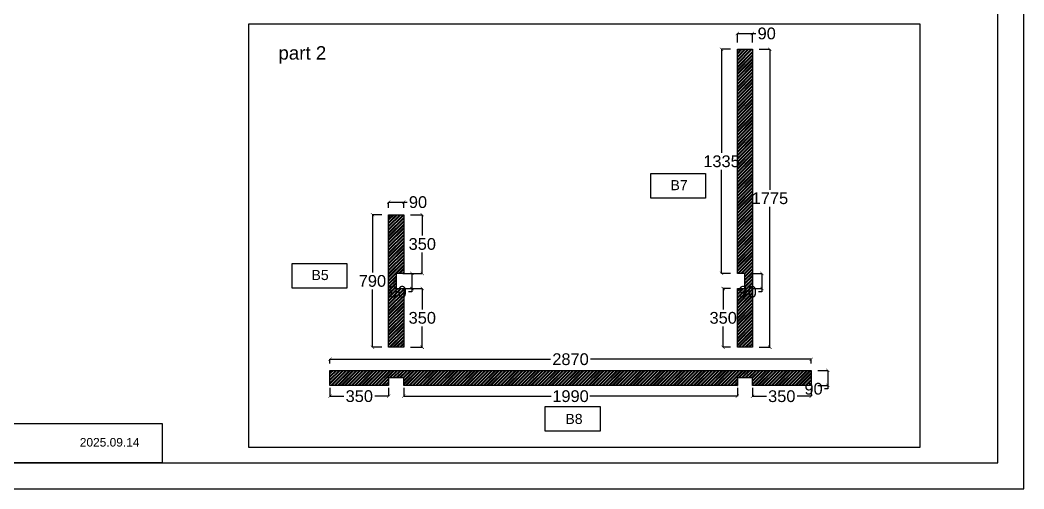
# Model space of a CAD drawing. Header units: millimetres. Extents: x 13722 to 114356, y -17117 to 61088.
# Drawn here: x 96015 to 102002, y 3619 to 6412 of the extents above; entities that cross this region are included whole.
import ezdxf

# ---------------------------------------------------------------- set-up
doc = ezdxf.new("R2010")
doc.units = ezdxf.units.MM
for name, color, linetype in [('00_dim', 6, 'Continuous'), ('00_nametag', 250, 'Continuous'), ('02', 250, 'Continuous'), ('03', 8, 'Continuous'), ('0_CUT', 250, 'Continuous')]:
    doc.layers.add(name, color=color, linetype=linetype)
doc.styles.get("Standard").update_dxf_attribs({"font": 'Arial.ttf'})
doc.dimstyles.new('큰도면Standard', dxfattribs={"dimtxt": 70, "dimasz": 20, "dimexe": 0.18, "dimexo": 40, "dimgap": 15, "dimtad": 0, "dimtih": 1, "dimtoh": 1, "dimdec": 0, "dimzin": 0, "dimdsep": 46, "dimtxsty": 'Standard', "dimblk": 'ARCHTICK', "dimcen": 0.09, "dimadec": 0, "dimazin": 0, "dimtfac": 1, "dimtdec": 0, "dimtofl": 0, "dimtmove": 0, "dimatfit": 3, "dimfxl": 1, "dimtolj": 1, "dimtzin": 0, "dimarcsym": 0})

# ---------------------------------------------------------------- blocks, each defined once
blk = doc.blocks.new('_ArchTick')
at = {"color": 0, "linetype": 'ByBlock', "const_width": 0.15}
blk.add_lwpolyline([(-0.5, -0.5), (0.5, 0.5)], dxfattribs=at)
blk = doc.blocks.new('*D234')
at = {"layer": '00_dim', "color": 0, "lineweight": -2, "transparency": 16777216}
for p, q in [((100422.9, 6237.5), (100487.4, 6237.5)), ((100487.3, 6237.5), (100487.3, 5400.8)), ((100487.3, 4462.5), (100487.3, 5299.3)), ((100422.9, 4462.5), (100487.4, 4462.5))]:
    blk.add_line(p, q, dxfattribs=at)
at = {"layer": 'Defpoints', "color": 0, "transparency": 16777216}
for p in [(100382.9, 6237.5), (100382.9, 4462.5), (100487.3, 4462.5)]:
    blk.add_point(p, dxfattribs=at)
at = {"layer": '00_dim', "color": 0, "lineweight": -2, "transparency": 16777216, "xscale": 20, "yscale": 20, "zscale": 20}
for p, rotation in [((100487.3, 6237.5), 90), ((100487.3, 4462.5), 270)]:
    blk.add_blockref('_ArchTick', p, dxfattribs=dict(at, rotation=rotation))
at = {"layer": '00_dim', "color": 0, "transparency": 16777216, "insert": (100487.3, 5350), "char_height": 70, "attachment_point": 5}
blk.add_mtext('\\A1;1775', dxfattribs=at)
blk = doc.blocks.new('*D235')
at = {"layer": '00_dim', "color": 0, "lineweight": -2, "transparency": 16777216}
for p, q in [((100252.9, 6237.5), (100198.3, 6237.5)), ((100198.5, 6237.5), (100198.5, 5620.8)), ((100198.5, 4902.5), (100198.5, 5519.3)), ((100252.9, 4902.5), (100198.3, 4902.5))]:
    blk.add_line(p, q, dxfattribs=at)
at = {"layer": 'Defpoints', "color": 0, "transparency": 16777216}
for p in [(100292.9, 6237.5), (100198.5, 4902.5), (100292.9, 4902.5)]:
    blk.add_point(p, dxfattribs=at)
at = {"layer": '00_dim', "color": 0, "lineweight": -2, "transparency": 16777216, "xscale": 20, "yscale": 20, "zscale": 20}
for p, rotation in [((100198.5, 6237.5), 90), ((100198.5, 4902.5), 270)]:
    blk.add_blockref('_ArchTick', p, dxfattribs=dict(at, rotation=rotation))
at = {"layer": '00_dim', "color": 0, "transparency": 16777216, "insert": (100198.5, 5570), "char_height": 70, "attachment_point": 5}
blk.add_mtext('\\A1;1335', dxfattribs=at)
blk = doc.blocks.new('*D236')
at = {"layer": '00_dim', "color": 0, "lineweight": -2, "transparency": 16777216}
for p, q in [((100252.9, 4812.5), (100208.3, 4812.5)), ((100208.5, 4812.5), (100208.5, 4688.3)), ((100208.5, 4462.5), (100208.5, 4586.8)), ((100252.9, 4462.5), (100208.3, 4462.5))]:
    blk.add_line(p, q, dxfattribs=at)
at = {"layer": 'Defpoints', "color": 0, "transparency": 16777216}
for p in [(100292.9, 4812.5), (100208.5, 4462.5), (100292.9, 4462.5)]:
    blk.add_point(p, dxfattribs=at)
at = {"layer": '00_dim', "color": 0, "lineweight": -2, "transparency": 16777216, "xscale": 20, "yscale": 20, "zscale": 20}
for p, rotation in [((100208.5, 4812.5), 90), ((100208.5, 4462.5), 270)]:
    blk.add_blockref('_ArchTick', p, dxfattribs=dict(at, rotation=rotation))
at = {"layer": '00_dim', "color": 0, "transparency": 16777216, "insert": (100208.5, 4637.5), "char_height": 70, "attachment_point": 5}
blk.add_mtext('\\A1;350', dxfattribs=at)
blk = doc.blocks.new('*D237')
at = {"layer": '00_dim', "color": 0, "lineweight": -2, "transparency": 16777216}
for p, q in [((100377.9, 4902.5), (100439.6, 4902.5)), ((100439.4, 4902.5), (100439.4, 4812.5)), ((100377.9, 4812.5), (100439.6, 4812.5)), ((100439.4, 4792.5), (100419.4, 4792.5)), ((100439.4, 4812.5), (100439.4, 4792.5))]:
    blk.add_line(p, q, dxfattribs=at)
at = {"layer": 'Defpoints', "color": 0, "transparency": 16777216}
for p in [(100337.9, 4902.5), (100337.9, 4812.5), (100439.4, 4812.5)]:
    blk.add_point(p, dxfattribs=at)
at = {"layer": '00_dim', "color": 0, "lineweight": -2, "transparency": 16777216, "xscale": 20, "yscale": 20, "zscale": 20}
for p, rotation in [((100439.4, 4902.5), 90), ((100439.4, 4812.5), 270)]:
    blk.add_blockref('_ArchTick', p, dxfattribs=dict(at, rotation=rotation))
at = {"layer": '00_dim', "color": 0, "transparency": 16777216, "insert": (100354.4, 4792.5), "char_height": 70, "attachment_point": 5}
blk.add_mtext('\\A1;90', dxfattribs=at)
blk = doc.blocks.new('*D238')
at = {"layer": '00_dim', "color": 0, "lineweight": -2, "transparency": 16777216}
for p, q in [((100292.9, 6277.5), (100292.9, 6331.7)), ((100292.9, 6331.5), (100382.9, 6331.5)), ((100382.9, 6277.5), (100382.9, 6331.7)), ((100382.9, 6331.5), (100402.9, 6331.5))]:
    blk.add_line(p, q, dxfattribs=at)
at = {"layer": 'Defpoints', "color": 0, "transparency": 16777216}
for p in [(100382.9, 6331.5), (100292.9, 6237.5), (100382.9, 6237.5)]:
    blk.add_point(p, dxfattribs=at)
at = {"layer": '00_dim', "color": 0, "lineweight": -2, "transparency": 16777216, "xscale": 20, "yscale": 20, "zscale": 20, "rotation": 180}
blk.add_blockref('_ArchTick', (100292.9, 6331.5), dxfattribs=at)
at = {"layer": '00_dim', "color": 0, "lineweight": -2, "transparency": 16777216, "xscale": 20, "yscale": 20, "zscale": 20}
blk.add_blockref('_ArchTick', (100382.9, 6331.5), dxfattribs=at)
at = {"layer": '00_dim', "color": 0, "transparency": 16777216, "insert": (100468, 6331.5), "char_height": 70, "attachment_point": 5}
blk.add_mtext('\\A1;90', dxfattribs=at)
blk = doc.blocks.new('*D239')
at = {"layer": '00_dim', "color": 0, "lineweight": -2, "transparency": 16777216}
for p, q in [((100772.9, 4325.2), (100832.6, 4325.2)), ((100832.5, 4325.2), (100832.5, 4235.2)), ((100772.9, 4235.2), (100832.6, 4235.2)), ((100832.5, 4215.2), (100812.5, 4215.2)), ((100832.5, 4235.2), (100832.5, 4215.2))]:
    blk.add_line(p, q, dxfattribs=at)
at = {"layer": 'Defpoints', "color": 0, "transparency": 16777216}
for p in [(100732.9, 4325.2), (100732.9, 4235.2), (100832.5, 4235.2)]:
    blk.add_point(p, dxfattribs=at)
at = {"layer": '00_dim', "color": 0, "lineweight": -2, "transparency": 16777216, "xscale": 20, "yscale": 20, "zscale": 20}
for p, rotation in [((100832.5, 4325.2), 90), ((100832.5, 4235.2), 270)]:
    blk.add_blockref('_ArchTick', p, dxfattribs=dict(at, rotation=rotation))
at = {"layer": '00_dim', "color": 0, "transparency": 16777216, "insert": (100747.4, 4215.2), "char_height": 70, "attachment_point": 5}
blk.add_mtext('\\A1;90', dxfattribs=at)
blk = doc.blocks.new('*D240')
at = {"layer": '00_dim', "color": 0, "lineweight": -2, "transparency": 16777216}
for p, q in [((97862.9, 4365.2), (97862.9, 4391.4)), ((97862.9, 4391.2), (99177.9, 4391.2)), ((100732.9, 4391.2), (99417.9, 4391.2)), ((100732.9, 4365.2), (100732.9, 4391.4))]:
    blk.add_line(p, q, dxfattribs=at)
at = {"layer": 'Defpoints', "color": 0, "transparency": 16777216}
for p in [(100732.9, 4391.2), (97862.9, 4325.2), (100732.9, 4325.2)]:
    blk.add_point(p, dxfattribs=at)
at = {"layer": '00_dim', "color": 0, "lineweight": -2, "transparency": 16777216, "xscale": 20, "yscale": 20, "zscale": 20, "rotation": 180}
blk.add_blockref('_ArchTick', (97862.9, 4391.2), dxfattribs=at)
at = {"layer": '00_dim', "color": 0, "lineweight": -2, "transparency": 16777216, "xscale": 20, "yscale": 20, "zscale": 20}
blk.add_blockref('_ArchTick', (100732.9, 4391.2), dxfattribs=at)
at = {"layer": '00_dim', "color": 0, "transparency": 16777216, "insert": (99297.9, 4391.2), "char_height": 70, "attachment_point": 5}
blk.add_mtext('\\A1;2870', dxfattribs=at)
blk = doc.blocks.new('*D241')
at = {"layer": '00_dim', "color": 0, "lineweight": -2, "transparency": 16777216}
for p, q in [((97862.9, 4220.2), (97862.9, 4170.9)), ((98212.9, 4220.2), (98212.9, 4170.9)), ((97862.9, 4171.1), (97945.8, 4171.1)), ((98212.9, 4171.1), (98130.1, 4171.1))]:
    blk.add_line(p, q, dxfattribs=at)
at = {"layer": 'Defpoints', "color": 0, "transparency": 16777216}
for p in [(97862.9, 4260.2), (98212.9, 4260.2), (98212.9, 4171.1)]:
    blk.add_point(p, dxfattribs=at)
at = {"layer": '00_dim', "color": 0, "lineweight": -2, "transparency": 16777216, "xscale": 20, "yscale": 20, "zscale": 20, "rotation": 180}
blk.add_blockref('_ArchTick', (97862.9, 4171.1), dxfattribs=at)
at = {"layer": '00_dim', "color": 0, "lineweight": -2, "transparency": 16777216, "xscale": 20, "yscale": 20, "zscale": 20}
blk.add_blockref('_ArchTick', (98212.9, 4171.1), dxfattribs=at)
at = {"layer": '00_dim', "color": 0, "transparency": 16777216, "insert": (98037.9, 4171.1), "char_height": 70, "attachment_point": 5}
blk.add_mtext('\\A1;350', dxfattribs=at)
blk = doc.blocks.new('*D242')
at = {"layer": '00_dim', "color": 0, "lineweight": -2, "transparency": 16777216}
for p, q in [((98302.9, 4220.2), (98302.9, 4170.8)), ((100292.9, 4220.2), (100292.9, 4170.8)), ((98302.9, 4170.9), (99181.8, 4170.9)), ((100292.9, 4170.9), (99414, 4170.9))]:
    blk.add_line(p, q, dxfattribs=at)
at = {"layer": 'Defpoints', "color": 0, "transparency": 16777216}
for p in [(98302.9, 4260.2), (100292.9, 4260.2), (100292.9, 4170.9)]:
    blk.add_point(p, dxfattribs=at)
at = {"layer": '00_dim', "color": 0, "lineweight": -2, "transparency": 16777216, "xscale": 20, "yscale": 20, "zscale": 20, "rotation": 180}
blk.add_blockref('_ArchTick', (98302.9, 4170.9), dxfattribs=at)
at = {"layer": '00_dim', "color": 0, "lineweight": -2, "transparency": 16777216, "xscale": 20, "yscale": 20, "zscale": 20}
blk.add_blockref('_ArchTick', (100292.9, 4170.9), dxfattribs=at)
at = {"layer": '00_dim', "color": 0, "transparency": 16777216, "insert": (99297.9, 4170.9), "char_height": 70, "attachment_point": 5}
blk.add_mtext('\\A1;1990', dxfattribs=at)
blk = doc.blocks.new('*D243')
at = {"layer": '00_dim', "color": 0, "lineweight": -2, "transparency": 16777216}
for p, q in [((100382.9, 4220.2), (100382.9, 4170.6)), ((100732.9, 4220.2), (100732.9, 4170.6)), ((100382.9, 4170.8), (100465.8, 4170.8)), ((100732.9, 4170.8), (100650.1, 4170.8))]:
    blk.add_line(p, q, dxfattribs=at)
at = {"layer": 'Defpoints', "color": 0, "transparency": 16777216}
for p in [(100382.9, 4260.2), (100732.9, 4260.2), (100732.9, 4170.8)]:
    blk.add_point(p, dxfattribs=at)
at = {"layer": '00_dim', "color": 0, "lineweight": -2, "transparency": 16777216, "xscale": 20, "yscale": 20, "zscale": 20, "rotation": 180}
blk.add_blockref('_ArchTick', (100382.9, 4170.8), dxfattribs=at)
at = {"layer": '00_dim', "color": 0, "lineweight": -2, "transparency": 16777216, "xscale": 20, "yscale": 20, "zscale": 20}
blk.add_blockref('_ArchTick', (100732.9, 4170.8), dxfattribs=at)
at = {"layer": '00_dim', "color": 0, "transparency": 16777216, "insert": (100557.9, 4170.8), "char_height": 70, "attachment_point": 5}
blk.add_mtext('\\A1;350', dxfattribs=at)
blk = doc.blocks.new('*D244')
at = {"layer": '00_dim', "color": 0, "lineweight": -2, "transparency": 16777216}
for p, q in [((98172.9, 5252.5), (98116, 5252.5)), ((98116.2, 5252.5), (98116.2, 4908.3)), ((98116.2, 4462.5), (98116.2, 4806.8)), ((98172.9, 4462.5), (98116, 4462.5))]:
    blk.add_line(p, q, dxfattribs=at)
at = {"layer": 'Defpoints', "color": 0, "transparency": 16777216}
for p in [(98212.9, 5252.5), (98116.2, 4462.5), (98212.9, 4462.5)]:
    blk.add_point(p, dxfattribs=at)
at = {"layer": '00_dim', "color": 0, "lineweight": -2, "transparency": 16777216, "xscale": 20, "yscale": 20, "zscale": 20}
for p, rotation in [((98116.2, 5252.5), 90), ((98116.2, 4462.5), 270)]:
    blk.add_blockref('_ArchTick', p, dxfattribs=dict(at, rotation=rotation))
at = {"layer": '00_dim', "color": 0, "transparency": 16777216, "insert": (98116.2, 4857.5), "char_height": 70, "attachment_point": 5}
blk.add_mtext('\\A1;790', dxfattribs=at)
blk = doc.blocks.new('*D245')
at = {"layer": '00_dim', "color": 0, "lineweight": -2, "transparency": 16777216}
for p, q in [((98342.9, 5252.5), (98413.8, 5252.5)), ((98413.6, 5252.5), (98413.6, 5128.3)), ((98413.6, 4902.5), (98413.6, 5026.8)), ((98342.9, 4902.5), (98413.8, 4902.5))]:
    blk.add_line(p, q, dxfattribs=at)
at = {"layer": 'Defpoints', "color": 0, "transparency": 16777216}
for p in [(98302.9, 5252.5), (98302.9, 4902.5), (98413.6, 4902.5)]:
    blk.add_point(p, dxfattribs=at)
at = {"layer": '00_dim', "color": 0, "lineweight": -2, "transparency": 16777216, "xscale": 20, "yscale": 20, "zscale": 20}
for p, rotation in [((98413.6, 5252.5), 90), ((98413.6, 4902.5), 270)]:
    blk.add_blockref('_ArchTick', p, dxfattribs=dict(at, rotation=rotation))
at = {"layer": '00_dim', "color": 0, "transparency": 16777216, "insert": (98413.6, 5077.5), "char_height": 70, "attachment_point": 5}
blk.add_mtext('\\A1;350', dxfattribs=at)
blk = doc.blocks.new('*D246')
at = {"layer": '00_dim', "color": 0, "lineweight": -2, "transparency": 16777216}
for p, q in [((98342.9, 4812.5), (98413.8, 4812.5)), ((98413.6, 4812.5), (98413.6, 4688.3)), ((98413.6, 4462.5), (98413.6, 4586.8)), ((98342.9, 4462.5), (98413.8, 4462.5))]:
    blk.add_line(p, q, dxfattribs=at)
at = {"layer": 'Defpoints', "color": 0, "transparency": 16777216}
for p in [(98302.9, 4812.5), (98302.9, 4462.5), (98413.6, 4462.5)]:
    blk.add_point(p, dxfattribs=at)
at = {"layer": '00_dim', "color": 0, "lineweight": -2, "transparency": 16777216, "xscale": 20, "yscale": 20, "zscale": 20}
for p, rotation in [((98413.6, 4812.5), 90), ((98413.6, 4462.5), 270)]:
    blk.add_blockref('_ArchTick', p, dxfattribs=dict(at, rotation=rotation))
at = {"layer": '00_dim', "color": 0, "transparency": 16777216, "insert": (98413.6, 4637.5), "char_height": 70, "attachment_point": 5}
blk.add_mtext('\\A1;350', dxfattribs=at)
blk = doc.blocks.new('*D247')
at = {"layer": '00_dim', "color": 0, "lineweight": -2, "transparency": 16777216}
for p, q in [((98297.9, 4902.5), (98351.8, 4902.5)), ((98351.6, 4902.5), (98351.6, 4812.5)), ((98297.9, 4812.5), (98351.8, 4812.5)), ((98351.6, 4792.5), (98331.6, 4792.5)), ((98351.6, 4812.5), (98351.6, 4792.5))]:
    blk.add_line(p, q, dxfattribs=at)
at = {"layer": 'Defpoints', "color": 0, "transparency": 16777216}
for p in [(98257.9, 4902.5), (98257.9, 4812.5), (98351.6, 4812.5)]:
    blk.add_point(p, dxfattribs=at)
at = {"layer": '00_dim', "color": 0, "lineweight": -2, "transparency": 16777216, "xscale": 20, "yscale": 20, "zscale": 20}
for p, rotation in [((98351.6, 4902.5), 90), ((98351.6, 4812.5), 270)]:
    blk.add_blockref('_ArchTick', p, dxfattribs=dict(at, rotation=rotation))
at = {"layer": '00_dim', "color": 0, "transparency": 16777216, "insert": (98266.6, 4792.5), "char_height": 70, "attachment_point": 5}
blk.add_mtext('\\A1;90', dxfattribs=at)
blk = doc.blocks.new('*D248')
at = {"layer": '00_dim', "color": 0, "lineweight": -2, "transparency": 16777216}
for p, q in [((98212.9, 5292.5), (98212.9, 5326.9)), ((98212.9, 5326.8), (98302.9, 5326.8)), ((98302.9, 5292.5), (98302.9, 5326.9)), ((98302.9, 5326.8), (98322.9, 5326.8))]:
    blk.add_line(p, q, dxfattribs=at)
at = {"layer": 'Defpoints', "color": 0, "transparency": 16777216}
for p in [(98302.9, 5326.8), (98212.9, 5252.5), (98302.9, 5252.5)]:
    blk.add_point(p, dxfattribs=at)
at = {"layer": '00_dim', "color": 0, "lineweight": -2, "transparency": 16777216, "xscale": 20, "yscale": 20, "zscale": 20, "rotation": 180}
blk.add_blockref('_ArchTick', (98212.9, 5326.8), dxfattribs=at)
at = {"layer": '00_dim', "color": 0, "lineweight": -2, "transparency": 16777216, "xscale": 20, "yscale": 20, "zscale": 20}
blk.add_blockref('_ArchTick', (98302.9, 5326.8), dxfattribs=at)
at = {"layer": '00_dim', "color": 0, "transparency": 16777216, "insert": (98388, 5326.8), "char_height": 70, "attachment_point": 5}
blk.add_mtext('\\A1;90', dxfattribs=at)

msp = doc.modelspace()

# ---------------------------------------------------------------- hatches: boundary and pattern name
at = {"layer": '03'}
h = msp.add_hatch(dxfattribs=at)
h.set_pattern_fill('ANSI32', color=256, scale=1.5)
h.paths.add_polyline_path([(95835.9, 10109.3), (92555.9, 10109.3), (92555.9, 10019.3), (92905.9, 10019.3), (92905.9, 10064.3), (92995.9, 10064.3), (92995.9, 10019.3), (95395.9, 10019.3), (95395.9, 10064.3), (95485.9, 10064.3), (95485.9, 10019.3), (95835.9, 10019.3)])
h.paths.add_polyline_path([(92905.9, 7493.5), (92995.9, 7493.5), (92995.9, 7843.5), (92950.9, 7843.5), (92950.9, 7933.5), (92995.9, 7933.5), (92995.9, 9333.5), (92950.9, 9333.5), (92950.9, 9423.5), (92995.9, 9423.5), (92995.9, 9773.5), (92905.9, 9773.5)])
h.paths.add_polyline_path([(95485.9, 9773.5), (95395.9, 9773.5), (95395.9, 9423.5), (95440.9, 9423.5), (95440.9, 9333.5), (95395.9, 9333.5), (95395.9, 7933.5), (95440.9, 7933.5), (95440.9, 7843.5), (95395.9, 7843.5), (95395.9, 6978.5), (95440.9, 6978.5), (95440.9, 6888.5), (95395.9, 6888.5), (95395.9, 6538.5), (95485.9, 6538.5)])
h.paths.add_polyline_path([(94540.9, 7356.6), (92555.9, 7356.6), (92555.9, 7266.6), (92905.9, 7266.6), (92905.9, 7311.6), (92995.9, 7311.6), (92995.9, 7266.6), (94540.9, 7266.6)])
h.paths.add_polyline_path([(95097.8, 6978.5), (94307.8, 6978.5), (94307.8, 6888.5), (94657.8, 6888.5), (94657.8, 6933.5), (94747.8, 6933.5), (94747.8, 6888.5), (95097.8, 6888.5)])
h.paths.add_polyline_path([(100855.9, 7347.6), (96055.9, 7347.6), (96055.9, 7257.6), (96405.9, 7257.6), (96405.9, 7302.6), (96495.9, 7302.6), (96495.9, 7257.6), (97925.9, 7257.6), (97925.9, 7302.6), (98015.9, 7302.6), (98015.9, 7257.6), (100415.9, 7257.6), (100415.9, 7302.6), (100505.9, 7302.6), (100505.9, 7257.6), (100855.9, 7257.6)])
h.paths.add_polyline_path([(98015.9, 7843.5), (97970.9, 7843.5), (97970.9, 7933.5), (98015.9, 7933.5), (98015.9, 9333.5), (97970.9, 9333.5), (97970.9, 9423.5), (98015.9, 9423.5), (98015.9, 9773.5), (97925.9, 9773.5), (97925.9, 7493.5), (98015.9, 7493.5)])
h.paths.add_polyline_path([(100415.9, 7934), (100460.9, 7934), (100460.9, 7844), (100415.9, 7844), (100415.9, 7494), (100505.9, 7494), (100505.9, 9774), (100415.9, 9774), (100415.9, 9424), (100460.9, 9424), (100460.9, 9334), (100415.9, 9334)])
h.paths.add_polyline_path([(100855.9, 10108.8), (98870.9, 10108.8), (98870.9, 10018.8), (100415.9, 10018.8), (100415.9, 10063.8), (100505.9, 10063.8), (100505.9, 10018.8), (100855.9, 10018.8)])
h.paths.add_polyline_path([(98365.9, 10109.3), (97575.9, 10109.3), (97575.9, 10019.3), (97925.9, 10019.3), (97925.9, 10064.3), (98015.9, 10064.3), (98015.9, 10019.3), (98365.9, 10019.3)])
h.paths.add_polyline_path([(98212.9, 5252.5), (98212.9, 4462.5), (98302.9, 4462.5), (98302.9, 4812.5), (98257.9, 4812.5), (98257.9, 4902.5), (98302.9, 4902.5), (98302.9, 5252.5)])
h.paths.add_polyline_path([(100732.9, 4325.2), (97862.9, 4325.2), (97862.9, 4235.2), (98212.9, 4235.2), (98212.9, 4280.2), (98302.9, 4280.2), (98302.9, 4235.2), (100292.9, 4235.2), (100292.9, 4280.2), (100382.9, 4280.2), (100382.9, 4235.2), (100732.9, 4235.2)])
h.paths.add_polyline_path([(100292.9, 4462.5), (100382.9, 4462.5), (100382.9, 6237.5), (100292.9, 6237.5), (100292.9, 6052.5), (100292.9, 5962.5), (100292.9, 4902.5), (100337.9, 4902.5), (100337.9, 4812.5), (100292.9, 4812.5)])

# ---------------------------------------------------------------- linework, layer by layer
at = {"layer": '00_dim'}
msp.add_lwpolyline([(91923.5, 10745.3), (91923.5, 3619), (102002.2, 3619), (102002.2, 10745.3)], close=True, dxfattribs=at)
at = {"layer": '00_nametag'}
for points in [[(99776.8, 5498.4), (100103.6, 5498.4), (100103.6, 5351.6), (99776.8, 5351.6)], [(97637.5, 4961.8), (97964.4, 4961.8), (97964.4, 4815.1), (97637.5, 4815.1)], [(99147.1, 4110), (99473.9, 4110), (99473.9, 3963.3), (99147.1, 3963.3)]]:
    msp.add_lwpolyline(points, close=True, dxfattribs=at)
at = {"layer": '02'}
for points in [[(100292.9, 4812.5), (100337.9, 4812.5), (100337.9, 4902.5), (100292.9, 4902.5), (100292.9, 5962.5), (100292.9, 5962.5), (100292.9, 6052.5), (100292.9, 6052.5), (100292.9, 6237.5), (100382.9, 6237.5), (100382.9, 4462.5), (100292.9, 4462.5)], [(98302.9, 4902.5), (98257.9, 4902.5), (98257.9, 4812.5), (98302.9, 4812.5), (98302.9, 4462.5), (98212.9, 4462.5), (98212.9, 5252.5), (98302.9, 5252.5)], [(100382.9, 4235.2), (100382.9, 4280.2), (100292.9, 4280.2), (100292.9, 4235.2), (98302.9, 4235.2), (98302.9, 4280.2), (98212.9, 4280.2), (98212.9, 4235.2), (97862.9, 4235.2), (97862.9, 4325.2), (100732.9, 4325.2), (100732.9, 4235.2)]]:
    msp.add_lwpolyline(points, close=True, dxfattribs=at)
at = {"layer": '03'}
for points in [[(92079.2, 10589.6), (92079.2, 3774.6), (101846.5, 3774.6), (101846.5, 10589.6)], [(97379.2, 6389.3), (101381.5, 6389.3), (101381.5, 3864.7), (97379.2, 3864.7)], [(96861.4, 3774.6), (92079.2, 3774.6), (92079.2, 4009.3), (96861.4, 4009.3)]]:
    msp.add_lwpolyline(points, close=True, dxfattribs=at)

# ---------------------------------------------------------------- texts
at = {"layer": '00_nametag'}
for s, p in [('B7', (99894.1, 5398.4)), ('B5', (97752.8, 4863)), ('B8', (99267.3, 4005.7))]:
    msp.add_text(s, height=60, dxfattribs=at).set_placement(p)
at = {"layer": '0_CUT'}
for s, height, p in [('part 2', 80, (97555.3, 6176.1)), ('2025.09.14', 50.94, (96370.8, 3871.1))]:
    msp.add_text(s, height=height, dxfattribs=at).set_placement(p)

# ---------------------------------------------------------------- dimensions: what is measured, and where the dimension line sits
at = {"layer": '00_dim'}
for base, p1, p2, picture, middle in [((100382.9, 6331.5), (100292.9, 6237.5), (100382.9, 6237.5), '*D238', (100468, 6331.5)), ((98302.9, 5326.8), (98212.9, 5252.5), (98302.9, 5252.5), '*D248', (98388, 5326.8)), ((100732.9, 4391.2), (97862.9, 4325.2), (100732.9, 4325.2), '*D240', (99297.9, 4391.2)), ((98212.9, 4171.1), (97862.9, 4260.2), (98212.9, 4260.2), '*D241', (98037.9, 4171.1)), ((100292.9, 4170.9), (98302.9, 4260.2), (100292.9, 4260.2), '*D242', (99297.9, 4170.9)), ((100732.9, 4170.8), (100382.9, 4260.2), (100732.9, 4260.2), '*D243', (100557.9, 4170.8))]:
    dim = msp.add_linear_dim(base=base, p1=p1, p2=p2, dimstyle='큰도면Standard', dxfattribs=at)
    dim.commit()
    dim.dimension.update_dxf_attribs({"geometry": picture, "text_midpoint": middle})
for base, p1, p2, picture, middle in [((100198.5, 4902.5), (100292.9, 6237.5), (100292.9, 4902.5), '*D235', (100198.5, 5570)), ((100487.3, 4462.5), (100382.9, 6237.5), (100382.9, 4462.5), '*D234', (100487.3, 5350)), ((98116.2, 4462.5), (98212.9, 5252.5), (98212.9, 4462.5), '*D244', (98116.2, 4857.5)), ((98413.6, 4902.5), (98302.9, 5252.5), (98302.9, 4902.5), '*D245', (98413.6, 5077.5)), ((98351.6, 4812.5), (98257.9, 4902.5), (98257.9, 4812.5), '*D247', (98266.6, 4792.5)), ((100439.4, 4812.5), (100337.9, 4902.5), (100337.9, 4812.5), '*D237', (100354.4, 4792.5)), ((98413.6, 4462.5), (98302.9, 4812.5), (98302.9, 4462.5), '*D246', (98413.6, 4637.5)), ((100208.5, 4462.5), (100292.9, 4812.5), (100292.9, 4462.5), '*D236', (100208.5, 4637.5)), ((100832.5, 4235.2), (100732.9, 4325.2), (100732.9, 4235.2), '*D239', (100747.4, 4215.2))]:
    dim = msp.add_linear_dim(base=base, p1=p1, p2=p2, angle=90, dimstyle='큰도면Standard', dxfattribs=at)
    dim.commit()
    dim.dimension.update_dxf_attribs({"geometry": picture, "text_midpoint": middle})

doc.saveas('drawing.dxf')
